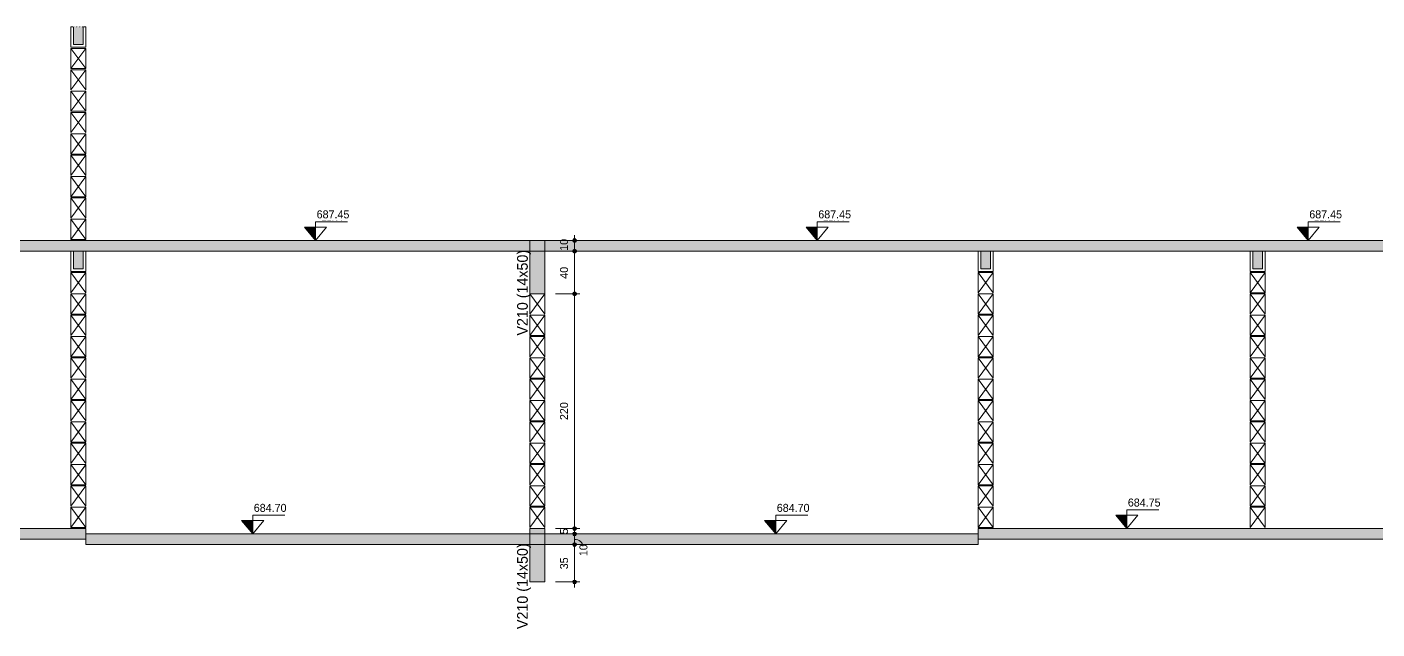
# Model space of a CAD drawing. Header units: centimetres. Extents: x 1490 to 17671, y -2277 to 8860.
# Drawn here: x 11876 to 13141, y 1796 to 2360 of the extents above; entities that cross this region are included whole.
import ezdxf

# ---------------------------------------------------------------- set-up
doc = ezdxf.new("R2010")
doc.units = ezdxf.units.CM
doc.linetypes.add('Pontilhada', pattern=[0.6, 0, -0.6])
for name, color, linetype, lineweight, true_color in [('A-ANNO-DIMS-1', 1, 'Continuous', 9, 0xff0000), ('A-FLOR-1', 251, 'Continuous', 9, 0x505050), ('S-BEAM-2', 8, 'Continuous', 9, 0x7f7f7f), ('S-BEAM-4', 7, 'Pontilhada', 9, 0xffffff), ('S-BEAM-5', 9, 'Pontilhada', 9, 0xc0c0c0)]:
    doc.layers.add(name, color=color, linetype=linetype, lineweight=lineweight, true_color=true_color)
for name, color, linetype, lineweight in [('A-ANNO-DIMS-50', 7, 'Continuous', 9), ('A-FLOR-2', 7, 'Continuous', 20), ('G-ANNO-DIMS', 7, 'Continuous', 9), ('G-ANNO-TEXT', 7, 'Continuous', 9), ('S-BEAM', 7, 'Continuous', 9), ('S-BEAM-1', 7, 'Continuous', 13), ('S-BEAM-3', 7, 'Continuous', 20)]:
    doc.layers.add(name, color=color, linetype=linetype, lineweight=lineweight)
doc.styles.add('Bahnschrift_7', font='', dxfattribs={"height": 10})
doc.styles.add('Bahnschrift_8', font='', dxfattribs={"height": 7.5})
doc.styles.add('Bahnschrift_9', font='', dxfattribs={"height": 6.25})
doc.styles.get('Bahnschrift_7').set_extended_font_data('Bahnschrift')
doc.styles.get('Bahnschrift_8').set_extended_font_data('Bahnschrift')
doc.styles.get('Bahnschrift_9').set_extended_font_data('Bahnschrift')
doc.dimstyles.new('Linear_-_2_mm_Arial', dxfattribs={"dimscale": 30.48, "dimtxt": 8.33133, "dimasz": 0.393701, "dimexe": 0.164042, "dimexo": 0.328084, "dimgap": 0.131234, "dimtad": 1, "dimdec": 0, "dimzin": 0, "dimdsep": 46, "dimtxsty": 'Bahnschrift_8', "dimblk1": 'DOTSMALL', "dimblk2": 'DOTSMALL', "dimsah": 1, "dimcen": 0.09, "dimdle": 0.164042, "dimazin": 0, "dimtfac": 1, "dimtdec": 4, "dimtix": 1, "dimtmove": 0, "dimatfit": 3, "dimfxl": 1, "dimtvp": 1, "dimtolj": 1, "dimtzin": 0, "dimarcsym": 2})
doc.dimstyles.new('Linear_-_2_mm_Arial_1', dxfattribs={"dimscale": 30.48, "dimtxt": 8.33133, "dimasz": 0.393701, "dimexe": 0.164042, "dimexo": 0.328084, "dimgap": 0.131234, "dimtad": 1, "dimdec": 0, "dimzin": 0, "dimdsep": 46, "dimtxsty": 'Bahnschrift_8', "dimblk1": 'DOTSMALL', "dimblk2": 'DOTSMALL', "dimsah": 1, "dimcen": 0.09, "dimdle": 0.164042, "dimazin": 0, "dimtfac": 1, "dimtdec": 4, "dimtix": 1, "dimtmove": 1, "dimatfit": 3, "dimfxl": 1, "dimtvp": 1, "dimtolj": 1, "dimtzin": 0, "dimarcsym": 2})

# ---------------------------------------------------------------- blocks, each defined once
blk = doc.blocks.new('LEONE - BLOCO 14X39X19 - LEONE - BLOCO 14X39X19-3130777-CORTE A-COB')
at = {"layer": 'S-BEAM-1'}
for p, q in [((-1070.6, 2180), (-1056.6, 2161)), ((-1056.6, 2180), (-1070.6, 2161)), ((-1070.6, 2161), (-1070.6, 2180)), ((-1070.6, 2180), (-1056.6, 2180)), ((-1057.9, 2180), (-1069.4, 2180)), ((-1056.6, 2180), (-1056.6, 2161)), ((-1070.6, 2161), (-1056.6, 2161))]:
    blk.add_line(p, q, dxfattribs=at)
blk = doc.blocks.new('LEONE - BLOCO 14x34x5 - LEONE - BLOCO 14x34x19-2955447-CORTE A-COB')
at = {"layer": 'S-BEAM-1'}
for p, q in [((-1070.6, 2180), (-1056.6, 2161)), ((-1070.6, 2180), (-1070.6, 2161)), ((-1056.6, 2180), (-1070.6, 2180)), ((-1070.6, 2180), (-1056.6, 2161)), ((-1056.6, 2179.9), (-1070.6, 2161)), ((-1056.6, 2179.9), (-1070.6, 2161)), ((-1069.4, 2180), (-1057.9, 2180)), ((-1056.6, 2161), (-1056.6, 2180)), ((-1056.6, 2179.9), (-1056.6, 2161)), ((-1070.6, 2161), (-1056.6, 2161)), ((-1057.9, 2161), (-1069.4, 2161))]:
    blk.add_line(p, q, dxfattribs=at)
blk = doc.blocks.new('LEONE - BLOCO 14X39X19 - LEONE - BLOCO 14X39X19-V34-CORTE A-COB')
at = {"layer": 'S-BEAM-1'}
for p, q in [((-1070.6, 2200), (-1056.6, 2181)), ((-1056.6, 2200), (-1070.6, 2181)), ((-1070.6, 2181), (-1070.6, 2200)), ((-1070.6, 2200), (-1056.6, 2200)), ((-1056.6, 2200), (-1056.6, 2181))]:
    blk.add_line(p, q, dxfattribs=at)
blk = doc.blocks.new('LEONE - BLOCO CANALETA 14X39X1 - LEONE - BLOCO CANALETA 14X39X19-3186056-CORTE A-COB')
at = {"layer": 'S-BEAM'}
for p, q in [((-1070.6, 2360), (-1070.6, 2341)), ((-1068.6, 2360), (-1070.6, 2360)), ((-1068.1, 2343.5), (-1068.1, 2360)), ((-1059.1, 2360), (-1059.1, 2343.5)), ((-1056.6, 2360), (-1058.6, 2360)), ((-1056.6, 2341), (-1056.6, 2360)), ((-1070.6, 2341), (-1056.6, 2341)), ((-1059.1, 2343.5), (-1068.1, 2343.5))]:
    blk.add_line(p, q, dxfattribs=at)
blk = doc.blocks.new('LEONE - BARRA GRAUTE CANALETA - LEONE - BARRA GRAUTE CANALETA-1731432-CORTE A-COB')
at = {"layer": 'S-BEAM-5'}
blk.add_hatch(color=256, dxfattribs=at).paths.add_polyline_path([(-1059.1, 2343.5), (-1059.1, 2360), (-1068.1, 2360), (-1068.1, 2343.5)])
at = {"layer": 'S-BEAM-4'}
for p, q in [((-1059.1, 2360), (-1068.1, 2360)), ((-1068.1, 2360), (-1068.1, 2343.5)), ((-1059.1, 2343.5), (-1059.1, 2360)), ((-1068.1, 2343.5), (-1059.1, 2343.5))]:
    blk.add_line(p, q, dxfattribs=at)
blk = doc.blocks.new('LEONE - BLOCO 14x34x19 - LEONE - BLOCO 14x34x19-2916605-CORTE A-COB')
at = {"layer": 'S-BEAM-1'}
for p, q in [((-1405.6, 1910), (-1391.6, 1891)), ((-1405.6, 1910), (-1405.6, 1891)), ((-1391.6, 1910), (-1405.6, 1910)), ((-1405.6, 1910), (-1391.6, 1891)), ((-1391.6, 1909.9), (-1405.6, 1891)), ((-1391.6, 1909.9), (-1405.6, 1891)), ((-1404.4, 1910), (-1392.9, 1910)), ((-1391.6, 1891), (-1391.6, 1910)), ((-1391.6, 1909.9), (-1391.6, 1891)), ((-1405.6, 1891), (-1391.6, 1891)), ((-1392.9, 1891), (-1404.4, 1891))]:
    blk.add_line(p, q, dxfattribs=at)
blk = doc.blocks.new('LEONE - BLOCO 14X39X19 - LEONE - BLOCO 14X39X19-V39-CORTE A-COB')
at = {"layer": 'S-BEAM-1'}
for p, q in [((-1056.6, 1910), (-1070.6, 1891)), ((-1070.6, 1910), (-1056.6, 1891)), ((-1070.6, 1910), (-1070.6, 1891)), ((-1056.6, 1910), (-1070.6, 1910)), ((-1057.9, 1910), (-1069.4, 1910)), ((-1056.6, 1891), (-1056.6, 1910)), ((-1070.6, 1891), (-1056.6, 1891))]:
    blk.add_line(p, q, dxfattribs=at)
blk = doc.blocks.new('LEONE - BLOCO 14X39X19 - LEONE - BLOCO 14X39X19-V40-CORTE A-COB')
at = {"layer": 'S-BEAM-1'}
for p, q in [((-1056.6, 1930), (-1070.6, 1911)), ((-1070.6, 1930), (-1056.6, 1911)), ((-1070.6, 1930), (-1070.6, 1911)), ((-1056.6, 1930), (-1070.6, 1930)), ((-1056.6, 1911), (-1056.6, 1930))]:
    blk.add_line(p, q, dxfattribs=at)
blk = doc.blocks.new('LEONE - BLOCO 14X39X19 - LEONE - BLOCO 14X39X19-554799-CORTE A-COB')
at = {"layer": 'S-BEAM-1'}
for p, q in [((294.4, 2470), (308.4, 2451)), ((308.4, 2470), (294.4, 2451)), ((294.4, 2451), (294.4, 2470)), ((294.4, 2470), (308.4, 2470)), ((307.1, 2470), (295.6, 2470)), ((308.4, 2470), (308.4, 2451)), ((294.4, 2451), (308.4, 2451))]:
    blk.add_line(p, q, dxfattribs=at)
blk = doc.blocks.new('LEONE - BLOCO 14X39X19 - LEONE - BLOCO 14X39X19-V24-CORTE A-COB')
at = {"layer": 'S-BEAM-1'}
for p, q in [((294.4, 2470), (308.4, 2451)), ((308.4, 2470), (294.4, 2451)), ((294.4, 2451), (294.4, 2470)), ((294.4, 2470), (308.4, 2470)), ((295.6, 2470), (307.1, 2470)), ((308.4, 2470), (308.4, 2451)), ((308.4, 2451), (294.4, 2451))]:
    blk.add_line(p, q, dxfattribs=at)
blk = doc.blocks.new('LEONE - BLOCO 14X39X19 - LEONE - BLOCO 14X39X19-V25-CORTE A-COB')
at = {"layer": 'S-BEAM-1'}
for p, q in [((559.4, 2180), (573.4, 2161)), ((573.4, 2180), (559.4, 2161)), ((559.4, 2161), (559.4, 2180)), ((559.4, 2180), (573.4, 2180)), ((573.4, 2180), (573.4, 2161))]:
    blk.add_line(p, q, dxfattribs=at)
blk = doc.blocks.new('LEONE - BLOCO CANALETA 14X39X2 - LEONE - BLOCO CANALETA 14X39X19 2-3178326-CORTE A-COB')
at = {"layer": 'S-BEAM'}
for p, q in [((-1070.6, 2131), (-1070.6, 2150)), ((-1070.6, 2150), (-1068.6, 2150)), ((-1068.1, 2150), (-1068.1, 2133.5)), ((-1059.1, 2133.5), (-1059.1, 2150)), ((-1058.6, 2150), (-1056.6, 2150)), ((-1056.6, 2150), (-1056.6, 2131)), ((-1056.6, 2131), (-1070.6, 2131)), ((-1068.1, 2133.5), (-1059.1, 2133.5))]:
    blk.add_line(p, q, dxfattribs=at)
blk = doc.blocks.new('LEONE - BARRA GRAUTE CANALETA - LEONE - BARRA GRAUTE CANALETA-V41-CORTE A-COB')
at = {"layer": 'S-BEAM-5'}
blk.add_hatch(color=256, dxfattribs=at).paths.add_polyline_path([(-1068.1, 2133.5), (-1059.1, 2133.5), (-1059.1, 2150), (-1068.1, 2150)])
at = {"layer": 'S-BEAM-4'}
for p, q in [((-1059.1, 2150), (-1068.1, 2150)), ((-1068.1, 2150), (-1068.1, 2133.5)), ((-1059.1, 2133.5), (-1059.1, 2150)), ((-1068.1, 2133.5), (-1059.1, 2133.5))]:
    blk.add_line(p, q, dxfattribs=at)
blk = doc.blocks.new('LEONE - BLOCO CANALETA 14X39X2 - LEONE - BLOCO CANALETA 14X39X19 2-2460880-CORTE A-COB')
at = {"layer": 'S-BEAM'}
for p, q in [((989.4, 2150), (989.4, 2131)), ((991.4, 2150), (989.4, 2150)), ((991.9, 2133.5), (991.9, 2150)), ((1000.9, 2150), (1000.9, 2133.5)), ((1003.4, 2150), (1001.4, 2150)), ((1003.4, 2131), (1003.4, 2150)), ((989.4, 2131), (1003.4, 2131)), ((1000.9, 2133.5), (991.9, 2133.5))]:
    blk.add_line(p, q, dxfattribs=at)
blk = doc.blocks.new('LEONE - BARRA GRAUTE CANALETA - LEONE - BARRA GRAUTE CANALETA-V33-CORTE A-COB')
at = {"layer": 'S-BEAM-5'}
blk.add_hatch(color=256, dxfattribs=at).paths.add_polyline_path([(570.9, 2633.5), (570.9, 2650), (561.9, 2650), (561.9, 2633.5)])
at = {"layer": 'S-BEAM-4'}
for p, q in [((570.9, 2650), (561.9, 2650)), ((561.9, 2650), (561.9, 2633.5)), ((570.9, 2633.5), (570.9, 2650)), ((561.9, 2633.5), (570.9, 2633.5))]:
    blk.add_line(p, q, dxfattribs=at)
blk = doc.blocks.new('LEONE - BLOCO CANALETA 14X39X2 - LEONE - BLOCO CANALETA 14X39X19 2-V43-CORTE A-COB')
at = {"layer": 'S-BEAM'}
for p, q in [((-220.6, 2150), (-220.6, 2131)), ((-206.6, 2131), (-206.6, 2150)), ((-220.6, 2131), (-206.6, 2131))]:
    blk.add_line(p, q, dxfattribs=at)
blk = doc.blocks.new('LEONE - BARRA GRAUTE CANALETA - LEONE - BARRA GRAUTE CANALETA-V44-CORTE A-COB')
at = {"layer": 'S-BEAM-5'}
blk.add_hatch(color=256, dxfattribs=at).paths.add_polyline_path([(-218.1, 2133.5), (-209.1, 2133.5), (-209.1, 2150), (-218.1, 2150)])
at = {"layer": 'S-BEAM-4'}
for p, q in [((-209.1, 2150), (-218.1, 2150)), ((-218.1, 2150), (-218.1, 2133.5)), ((-209.1, 2133.5), (-209.1, 2150)), ((-218.1, 2133.5), (-209.1, 2133.5))]:
    blk.add_line(p, q, dxfattribs=at)
blk = doc.blocks.new('LEONE - BLOCO CANALETA 14X39X2 - LEONE - BLOCO CANALETA 14X39X19 2-V49-CORTE A-COB')
at = {"layer": 'S-BEAM'}
for p, q in [((-1070.6, 2131), (-1070.6, 2150)), ((-1056.6, 2150), (-1056.6, 2131)), ((-1056.6, 2131), (-1070.6, 2131))]:
    blk.add_line(p, q, dxfattribs=at)
blk = doc.blocks.new('LEONE - BLOCO 14x34x19 - LEONE - BLOCO 14x34x19-V59-CORTE A-COB')
at = {"layer": 'S-BEAM-1'}
for p, q in [((-640.6, 1930), (-626.6, 1911)), ((-640.6, 1930), (-640.6, 1911)), ((-626.6, 1930), (-640.6, 1930)), ((-626.6, 1929.9), (-640.6, 1911)), ((-626.6, 1911), (-626.6, 1930)), ((-640.6, 1911), (-626.6, 1911))]:
    blk.add_line(p, q, dxfattribs=at)
blk = doc.blocks.new('DIMBLOCK320-CORTE A-COB')
at = {"layer": 'A-ANNO-DIMS-50', "lineweight": 35, "true_color": 0xff0000}
h = blk.add_hatch(color=1, dxfattribs=at)
edge = h.paths.add_edge_path()
edge.add_arc((12389.1, 1875), 1.5, 0, 360)
h = blk.add_hatch(color=1, dxfattribs=at)
edge = h.paths.add_edge_path()
edge.add_arc((12389.1, 1840), 1.5, 0, 360)
at = {"layer": 'A-ANNO-DIMS-50', "color": 1, "true_color": 0xff0000}
for p, q in [((12397, 1875), (12384.1, 1875)), ((12389.1, 1835), (12389.1, 1875)), ((12389.1, 1875), (12397, 1875)), ((12371.1, 1840), (12394.1, 1840)), ((12389.1, 1840), (12371.1, 1840))]:
    blk.add_line(p, q, dxfattribs=at)
at = {"layer": 'A-ANNO-DIMS-50', "color": 1, "lineweight": 35, "true_color": 0xff0000}
for centre in [(12389.1, 1875), (12389.1, 1840)]:
    blk.add_circle(centre, 1.5, dxfattribs=at)
at = {"layer": 'A-ANNO-DIMS-50', "color": 0, "insert": (12375.4, 1851.9), "char_height": 7.5, "width": 13.482, "attachment_point": 1, "rotation": 90, "line_spacing_factor": 1.009858, "style": 'Bahnschrift_8'}
blk.add_mtext('35', dxfattribs=at)
blk = doc.blocks.new('_DotSmall')
at = {"color": 0, "linetype": 'ByBlock', "const_width": 0.5}
blk.add_lwpolyline([(-0.0625, 0, 1), (0.0625, 0, 1)], format="xyb", close=True, dxfattribs=at)
blk = doc.blocks.new('DIMBLOCK321-CORTE A-COB')
at = {"layer": 'A-ANNO-DIMS-50', "lineweight": 35, "true_color": 0xff0000}
h = blk.add_hatch(color=1, dxfattribs=at)
edge = h.paths.add_edge_path()
edge.add_arc((12389.1, 1885), 1.5, 0, 360)
h = blk.add_hatch(color=1, dxfattribs=at)
edge = h.paths.add_edge_path()
edge.add_arc((12389.1, 1875), 1.5, 0, 360)
at = {"layer": 'A-ANNO-DIMS-50', "color": 1, "true_color": 0xff0000}
for p, q in [((12397, 1885), (12384.1, 1885)), ((12389.1, 1875), (12389.1, 1885)), ((12389.1, 1885), (12397, 1885)), ((12397, 1875), (12384.1, 1875)), ((12389.1, 1875), (12397, 1875))]:
    blk.add_line(p, q, dxfattribs=at)
at = {"layer": 'A-ANNO-DIMS-50', "color": 1, "lineweight": 35, "true_color": 0xff0000}
for centre in [(12389.1, 1885), (12389.1, 1875)]:
    blk.add_circle(centre, 1.5, dxfattribs=at)
at = {"layer": 'A-ANNO-DIMS-50', "color": 1, "true_color": 0xff0000}
blk.add_ellipse((12389.1, 1873.5), major_axis=(7.82, 0), ratio=0.825561, start_param=0, end_param=1.570796, dxfattribs=at)
at = {"layer": 'A-ANNO-DIMS-50', "color": 0, "insert": (12393.6, 1864.2), "char_height": 7.5, "width": 11.209, "attachment_point": 1, "rotation": 90, "line_spacing_factor": 1.009858, "style": 'Bahnschrift_8'}
blk.add_mtext('10', dxfattribs=at)
blk = doc.blocks.new('DIMBLOCK322-CORTE A-COB')
at = {"layer": 'A-ANNO-DIMS-50', "lineweight": 35, "true_color": 0xff0000}
h = blk.add_hatch(color=1, dxfattribs=at)
edge = h.paths.add_edge_path()
edge.add_arc((12389.1, 1890), 1.5, 0, 360)
h = blk.add_hatch(color=1, dxfattribs=at)
edge = h.paths.add_edge_path()
edge.add_arc((12389.1, 1885), 1.5, 0, 360)
at = {"layer": 'A-ANNO-DIMS-50', "color": 1, "true_color": 0xff0000}
for p, q in [((12371.1, 1890), (12394.1, 1890)), ((12389.1, 1890), (12371.1, 1890)), ((12397, 1885), (12384.1, 1885)), ((12389.1, 1885), (12389.1, 1890)), ((12389.1, 1885), (12397, 1885))]:
    blk.add_line(p, q, dxfattribs=at)
at = {"layer": 'A-ANNO-DIMS-50', "color": 1, "lineweight": 35, "true_color": 0xff0000}
for centre in [(12389.1, 1890), (12389.1, 1885)]:
    blk.add_circle(centre, 1.5, dxfattribs=at)
at = {"layer": 'A-ANNO-DIMS-50', "color": 0, "insert": (12375.4, 1884.7), "char_height": 7.5, "width": 6.817, "attachment_point": 1, "rotation": 90, "line_spacing_factor": 1.009858, "style": 'Bahnschrift_8'}
blk.add_mtext('5', dxfattribs=at)
blk = doc.blocks.new('DIMBLOCK323-CORTE A-COB')
at = {"layer": 'A-ANNO-DIMS-50', "lineweight": 35, "true_color": 0xff0000}
h = blk.add_hatch(color=1, dxfattribs=at)
edge = h.paths.add_edge_path()
edge.add_arc((12389.1, 2110), 1.5, 0, 360)
h = blk.add_hatch(color=1, dxfattribs=at)
edge = h.paths.add_edge_path()
edge.add_arc((12389.1, 1890), 1.5, 0, 360)
at = {"layer": 'A-ANNO-DIMS-50', "color": 1, "true_color": 0xff0000}
for p, q in [((12371.1, 2110), (12394.1, 2110)), ((12389.1, 2110), (12371.1, 2110)), ((12389.1, 1890), (12389.1, 2110)), ((12371.1, 1890), (12394.1, 1890)), ((12389.1, 1890), (12371.1, 1890))]:
    blk.add_line(p, q, dxfattribs=at)
at = {"layer": 'A-ANNO-DIMS-50', "color": 1, "lineweight": 35, "true_color": 0xff0000}
for centre in [(12389.1, 2110), (12389.1, 1890)]:
    blk.add_circle(centre, 1.5, dxfattribs=at)
at = {"layer": 'A-ANNO-DIMS-50', "color": 0, "insert": (12375.4, 1991.7), "char_height": 7.5, "width": 19.995, "attachment_point": 1, "rotation": 90, "line_spacing_factor": 1.009858, "style": 'Bahnschrift_8'}
blk.add_mtext('220', dxfattribs=at)
blk = doc.blocks.new('DIMBLOCK324-CORTE A-COB')
at = {"layer": 'A-ANNO-DIMS-50', "lineweight": 35, "true_color": 0xff0000}
h = blk.add_hatch(color=1, dxfattribs=at)
edge = h.paths.add_edge_path()
edge.add_arc((12389.1, 2150), 1.5, 0, 360)
h = blk.add_hatch(color=1, dxfattribs=at)
edge = h.paths.add_edge_path()
edge.add_arc((12389.1, 2110), 1.5, 0, 360)
at = {"layer": 'A-ANNO-DIMS-50', "color": 1, "true_color": 0xff0000}
for p, q in [((12397, 2150), (12384.1, 2150)), ((12389.1, 2110), (12389.1, 2150)), ((12389.1, 2150), (12397, 2150)), ((12371.1, 2110), (12394.1, 2110)), ((12389.1, 2110), (12371.1, 2110))]:
    blk.add_line(p, q, dxfattribs=at)
at = {"layer": 'A-ANNO-DIMS-50', "color": 1, "lineweight": 35, "true_color": 0xff0000}
for centre in [(12389.1, 2150), (12389.1, 2110)]:
    blk.add_circle(centre, 1.5, dxfattribs=at)
at = {"layer": 'A-ANNO-DIMS-50', "color": 0, "insert": (12375.4, 2124.1), "char_height": 7.5, "width": 14.088, "attachment_point": 1, "rotation": 90, "line_spacing_factor": 1.009858, "style": 'Bahnschrift_8'}
blk.add_mtext('40', dxfattribs=at)
blk = doc.blocks.new('DIMBLOCK325-CORTE A-COB')
at = {"layer": 'A-ANNO-DIMS-50', "lineweight": 35, "true_color": 0xff0000}
h = blk.add_hatch(color=1, dxfattribs=at)
edge = h.paths.add_edge_path()
edge.add_arc((12389.1, 2160), 1.5, 0, 360)
h = blk.add_hatch(color=1, dxfattribs=at)
edge = h.paths.add_edge_path()
edge.add_arc((12389.1, 2150), 1.5, 0, 360)
at = {"layer": 'A-ANNO-DIMS-50', "color": 1, "true_color": 0xff0000}
for p, q in [((12389.1, 2150), (12389.1, 2165)), ((12397, 2160), (12384.1, 2160)), ((12389.1, 2160), (12397, 2160)), ((12397, 2150), (12384.1, 2150)), ((12389.1, 2150), (12397, 2150))]:
    blk.add_line(p, q, dxfattribs=at)
at = {"layer": 'A-ANNO-DIMS-50', "color": 1, "lineweight": 35, "true_color": 0xff0000}
for centre in [(12389.1, 2160), (12389.1, 2150)]:
    blk.add_circle(centre, 1.5, dxfattribs=at)
at = {"layer": 'A-ANNO-DIMS-50', "color": 0, "insert": (12375.4, 2150.3), "char_height": 7.5, "width": 11.209, "attachment_point": 1, "rotation": 90, "line_spacing_factor": 1.009858, "style": 'Bahnschrift_8'}
blk.add_mtext('10', dxfattribs=at)
blk = doc.blocks.new('Elevações de ponto - Cabeça de nível - corte-3218132-CORTE A-COB')
at = {"layer": 'G-ANNO-DIMS'}
blk.add_hatch(color=256, dxfattribs=at).paths.add_polyline_path([(-1251.3, 2172.5), (-1251.3, 2160), (-1261.7, 2172.5)])
for p, q in [((-1251.3, 2177.5), (-1221.3, 2177.5)), ((-1251.3, 2172.5), (-1251.3, 2177.5)), ((-1261.7, 2172.5), (-1251.3, 2160)), ((-1251.3, 2172.5), (-1261.7, 2172.5)), ((-1261.7, 2172.5), (-1251.3, 2160)), ((-1251.3, 2172.5), (-1251.3, 2160)), ((-1251.3, 2160), (-1241, 2172.5)), ((-1241, 2172.5), (-1251.3, 2172.5)), ((-1251.3, 2160), (-1251.3, 2172.5))]:
    blk.add_line(p, q, dxfattribs=at)

msp = doc.modelspace()

# ---------------------------------------------------------------- hatches: boundary and pattern name
at = {"layer": 'A-FLOR-1'}
h = msp.add_hatch(color=256, dxfattribs=at)
h.paths.add_polyline_path([(13547.1, 2150), (14326.1, 2150), (14326.1, 2160), (13547.1, 2160)])
h.paths.add_polyline_path([(13296.1, 2150), (13296.1, 2160), (11582.1, 2160), (11582.1, 2150)])
h = msp.add_hatch(color=256, dxfattribs=at)
h.paths.add_polyline_path([(12767.1, 1880), (13296.1, 1880), (13296.1, 1890), (12767.1, 1890), (12767.1, 1885)])
h.paths.add_polyline_path([(13547.1, 1880), (13561, 1880), (13561, 1885), (13561.1, 1885), (13561.1, 1890), (13547.1, 1890), (13547.1, 1885)])
h.paths.add_polyline_path([(14326.1, 1880), (14326.1, 1890), (13977.1, 1890), (13977.1, 1880)])
h.paths.add_polyline_path([(11582.1, 1880), (11931.1, 1880), (11931.1, 1890), (11582.1, 1890), (11582.1, 1885)])
h = msp.add_hatch(color=256, dxfattribs=at)
h.paths.add_polyline_path([(12767.1, 1875), (12767.1, 1885), (11931.1, 1885), (11931.1, 1875)])
h.paths.add_polyline_path([(13561, 1875), (13977.1, 1875), (13977.1, 1885), (13561, 1885)])
at = {"layer": 'S-BEAM-2'}
msp.add_hatch(color=256, dxfattribs=at).paths.add_polyline_path([(12347.1, 2110), (12361.1, 2110), (12361.1, 2150), (12347.1, 2150)])
h = msp.add_hatch(color=256, dxfattribs=at)
h.paths.add_polyline_path([(12347.1, 1840), (12361.1, 1840), (12361.1, 1875), (12347.1, 1875)])
h.paths.add_polyline_path([(12347.1, 1885), (12361.1, 1885), (12361.1, 1890), (12347.1, 1890)])

# ---------------------------------------------------------------- linework, layer by layer
at = {"layer": 'A-FLOR-2'}
for p, q in [((13296.1, 2160), (11582.1, 2160)), ((11582.1, 2150), (13296.1, 2150)), ((11931.1, 1890), (11582.1, 1890)), ((11931.1, 1890), (11931.1, 1875)), ((12767.1, 1885), (11931.1, 1885)), ((13296.1, 1890), (12767.1, 1890)), ((12767.1, 1875), (12767.1, 1890)), ((11582.1, 1880), (11931.1, 1880)), ((11931.1, 1875), (12767.1, 1875)), ((12767.1, 1880), (13296.1, 1880))]:
    msp.add_line(p, q, dxfattribs=at)
at = {"layer": 'S-BEAM-3'}
for p, q in [((12361.1, 2160), (12347.1, 2160)), ((12347.1, 2160), (12347.1, 2110)), ((12361.1, 2110), (12361.1, 2160)), ((12347.1, 2110), (12361.1, 2110)), ((12361.1, 1890), (12347.1, 1890)), ((12347.1, 1890), (12347.1, 1840)), ((12361.1, 1840), (12361.1, 1890)), ((12347.1, 1840), (12361.1, 1840))]:
    msp.add_line(p, q, dxfattribs=at)

# ---------------------------------------------------------------- block references
at = {"layer": 'G-ANNO-DIMS'}
for p in [(13397.7, 0), (13867.7, 0), (14327.7, 0), (13338.8, -275), (13828.8, -275), (14157.7, -270)]:
    msp.add_blockref('Elevações de ponto - Cabeça de nível - corte-3218132-CORTE A-COB', p, dxfattribs=at)
at = {"layer": 'S-BEAM'}
for name, p in [('LEONE - BLOCO CANALETA 14X39X1 - LEONE - BLOCO CANALETA 14X39X19-3186056-CORTE A-COB', (12987.7, 0)), ('LEONE - BLOCO 14x34x5 - LEONE - BLOCO 14x34x19-2955447-CORTE A-COB', (12987.7, 160)), ('LEONE - BLOCO 14x34x5 - LEONE - BLOCO 14x34x19-2955447-CORTE A-COB', (12987.7, 120)), ('LEONE - BLOCO 14x34x5 - LEONE - BLOCO 14x34x19-2955447-CORTE A-COB', (12987.7, 80)), ('LEONE - BLOCO 14x34x5 - LEONE - BLOCO 14x34x19-2955447-CORTE A-COB', (12987.7, 40)), ('LEONE - BLOCO 14x34x5 - LEONE - BLOCO 14x34x19-2955447-CORTE A-COB', (12987.7, 0)), ('LEONE - BLOCO CANALETA 14X39X2 - LEONE - BLOCO CANALETA 14X39X19 2-3178326-CORTE A-COB', (12987.7, 0)), ('LEONE - BLOCO CANALETA 14X39X2 - LEONE - BLOCO CANALETA 14X39X19 2-V49-CORTE A-COB', (12987.7, 0)), ('LEONE - BLOCO CANALETA 14X39X2 - LEONE - BLOCO CANALETA 14X39X19 2-V43-CORTE A-COB', (12987.7, 0)), ('LEONE - BLOCO CANALETA 14X39X2 - LEONE - BLOCO CANALETA 14X39X19 2-2460880-CORTE A-COB', (11777.7, 0)), ('LEONE - BLOCO CANALETA 14X39X2 - LEONE - BLOCO CANALETA 14X39X19 2-2460880-CORTE A-COB', (12032.7, 0)), ('LEONE - BLOCO 14X39X19 - LEONE - BLOCO 14X39X19-554799-CORTE A-COB', (12727.7, -340)), ('LEONE - BLOCO 14x34x19 - LEONE - BLOCO 14x34x19-2916605-CORTE A-COB', (13322.7, 200)), ('LEONE - BLOCO 14X39X19 - LEONE - BLOCO 14X39X19-554799-CORTE A-COB', (12472.7, -360)), ('LEONE - BLOCO 14X39X19 - LEONE - BLOCO 14X39X19-554799-CORTE A-COB', (12727.7, -380)), ('LEONE - BLOCO 14x34x19 - LEONE - BLOCO 14x34x19-2916605-CORTE A-COB', (13322.7, 160)), ('LEONE - BLOCO 14X39X19 - LEONE - BLOCO 14X39X19-554799-CORTE A-COB', (12472.7, -400)), ('LEONE - BLOCO 14X39X19 - LEONE - BLOCO 14X39X19-554799-CORTE A-COB', (12727.7, -420)), ('LEONE - BLOCO 14x34x19 - LEONE - BLOCO 14x34x19-2916605-CORTE A-COB', (13322.7, 120)), ('LEONE - BLOCO 14X39X19 - LEONE - BLOCO 14X39X19-554799-CORTE A-COB', (12472.7, -440)), ('LEONE - BLOCO 14X39X19 - LEONE - BLOCO 14X39X19-554799-CORTE A-COB', (12727.7, -460)), ('LEONE - BLOCO 14x34x19 - LEONE - BLOCO 14x34x19-2916605-CORTE A-COB', (13322.7, 80)), ('LEONE - BLOCO 14X39X19 - LEONE - BLOCO 14X39X19-554799-CORTE A-COB', (12472.7, -480)), ('LEONE - BLOCO 14X39X19 - LEONE - BLOCO 14X39X19-554799-CORTE A-COB', (12727.7, -500)), ('LEONE - BLOCO 14x34x19 - LEONE - BLOCO 14x34x19-2916605-CORTE A-COB', (13322.7, 40)), ('LEONE - BLOCO 14X39X19 - LEONE - BLOCO 14X39X19-554799-CORTE A-COB', (12472.7, -520)), ('LEONE - BLOCO 14X39X19 - LEONE - BLOCO 14X39X19-554799-CORTE A-COB', (12727.7, -540)), ('LEONE - BLOCO 14x34x19 - LEONE - BLOCO 14x34x19-2916605-CORTE A-COB', (13322.7, 0)), ('LEONE - BLOCO 14X39X19 - LEONE - BLOCO 14X39X19-554799-CORTE A-COB', (12472.7, -560))]:
    msp.add_blockref(name, p, dxfattribs=at)
at = {"layer": 'S-BEAM-1'}
for name, p in [('LEONE - BLOCO 14X39X19 - LEONE - BLOCO 14X39X19-3130777-CORTE A-COB', (12987.7, 160)), ('LEONE - BLOCO 14X39X19 - LEONE - BLOCO 14X39X19-V34-CORTE A-COB', (12987.7, 120)), ('LEONE - BLOCO 14X39X19 - LEONE - BLOCO 14X39X19-3130777-CORTE A-COB', (12987.7, 120)), ('LEONE - BLOCO 14X39X19 - LEONE - BLOCO 14X39X19-V34-CORTE A-COB', (12987.7, 80)), ('LEONE - BLOCO 14X39X19 - LEONE - BLOCO 14X39X19-3130777-CORTE A-COB', (12987.7, 80)), ('LEONE - BLOCO 14X39X19 - LEONE - BLOCO 14X39X19-V34-CORTE A-COB', (12987.7, 40)), ('LEONE - BLOCO 14X39X19 - LEONE - BLOCO 14X39X19-3130777-CORTE A-COB', (12987.7, 40)), ('LEONE - BLOCO 14X39X19 - LEONE - BLOCO 14X39X19-V34-CORTE A-COB', (12987.7, 0)), ('LEONE - BLOCO 14X39X19 - LEONE - BLOCO 14X39X19-3130777-CORTE A-COB', (12987.7, 0)), ('LEONE - BLOCO 14X39X19 - LEONE - BLOCO 14X39X19-V40-CORTE A-COB', (12987.7, 200)), ('LEONE - BLOCO 14X39X19 - LEONE - BLOCO 14X39X19-V25-CORTE A-COB', (12207.7, -50)), ('LEONE - BLOCO 14X39X19 - LEONE - BLOCO 14X39X19-V24-CORTE A-COB', (12727.7, -340)), ('LEONE - BLOCO 14X39X19 - LEONE - BLOCO 14X39X19-V39-CORTE A-COB', (12987.7, 200)), ('LEONE - BLOCO 14X39X19 - LEONE - BLOCO 14X39X19-V25-CORTE A-COB', (11787.7, -70)), ('LEONE - BLOCO 14X39X19 - LEONE - BLOCO 14X39X19-V24-CORTE A-COB', (12472.7, -360)), ('LEONE - BLOCO 14X39X19 - LEONE - BLOCO 14X39X19-V25-CORTE A-COB', (12462.7, -70)), ('LEONE - BLOCO 14X39X19 - LEONE - BLOCO 14X39X19-V40-CORTE A-COB', (12987.7, 160)), ('LEONE - BLOCO 14x34x19 - LEONE - BLOCO 14x34x19-V59-CORTE A-COB', (12987.7, 160)), ('LEONE - BLOCO 14X39X19 - LEONE - BLOCO 14X39X19-V25-CORTE A-COB', (12207.7, -90)), ('LEONE - BLOCO 14X39X19 - LEONE - BLOCO 14X39X19-V24-CORTE A-COB', (12727.7, -380)), ('LEONE - BLOCO 14X39X19 - LEONE - BLOCO 14X39X19-V39-CORTE A-COB', (12987.7, 160)), ('LEONE - BLOCO 14X39X19 - LEONE - BLOCO 14X39X19-V25-CORTE A-COB', (11787.7, -110)), ('LEONE - BLOCO 14X39X19 - LEONE - BLOCO 14X39X19-V24-CORTE A-COB', (12472.7, -400)), ('LEONE - BLOCO 14X39X19 - LEONE - BLOCO 14X39X19-V25-CORTE A-COB', (12462.7, -110)), ('LEONE - BLOCO 14X39X19 - LEONE - BLOCO 14X39X19-V40-CORTE A-COB', (12987.7, 120)), ('LEONE - BLOCO 14x34x19 - LEONE - BLOCO 14x34x19-V59-CORTE A-COB', (12987.7, 120)), ('LEONE - BLOCO 14X39X19 - LEONE - BLOCO 14X39X19-V25-CORTE A-COB', (12207.7, -130)), ('LEONE - BLOCO 14X39X19 - LEONE - BLOCO 14X39X19-V24-CORTE A-COB', (12727.7, -420)), ('LEONE - BLOCO 14X39X19 - LEONE - BLOCO 14X39X19-V39-CORTE A-COB', (12987.7, 120)), ('LEONE - BLOCO 14X39X19 - LEONE - BLOCO 14X39X19-V25-CORTE A-COB', (11787.7, -150)), ('LEONE - BLOCO 14X39X19 - LEONE - BLOCO 14X39X19-V24-CORTE A-COB', (12472.7, -440)), ('LEONE - BLOCO 14X39X19 - LEONE - BLOCO 14X39X19-V25-CORTE A-COB', (12462.7, -150)), ('LEONE - BLOCO 14X39X19 - LEONE - BLOCO 14X39X19-V40-CORTE A-COB', (12987.7, 80)), ('LEONE - BLOCO 14x34x19 - LEONE - BLOCO 14x34x19-V59-CORTE A-COB', (12987.7, 80)), ('LEONE - BLOCO 14X39X19 - LEONE - BLOCO 14X39X19-V25-CORTE A-COB', (12207.7, -170)), ('LEONE - BLOCO 14X39X19 - LEONE - BLOCO 14X39X19-V24-CORTE A-COB', (12727.7, -460)), ('LEONE - BLOCO 14X39X19 - LEONE - BLOCO 14X39X19-V39-CORTE A-COB', (12987.7, 80)), ('LEONE - BLOCO 14X39X19 - LEONE - BLOCO 14X39X19-V25-CORTE A-COB', (11787.7, -190)), ('LEONE - BLOCO 14X39X19 - LEONE - BLOCO 14X39X19-V24-CORTE A-COB', (12472.7, -480)), ('LEONE - BLOCO 14X39X19 - LEONE - BLOCO 14X39X19-V25-CORTE A-COB', (12462.7, -190)), ('LEONE - BLOCO 14X39X19 - LEONE - BLOCO 14X39X19-V40-CORTE A-COB', (12987.7, 40)), ('LEONE - BLOCO 14x34x19 - LEONE - BLOCO 14x34x19-V59-CORTE A-COB', (12987.7, 40)), ('LEONE - BLOCO 14X39X19 - LEONE - BLOCO 14X39X19-V25-CORTE A-COB', (12207.7, -210)), ('LEONE - BLOCO 14X39X19 - LEONE - BLOCO 14X39X19-V24-CORTE A-COB', (12727.7, -500)), ('LEONE - BLOCO 14X39X19 - LEONE - BLOCO 14X39X19-V39-CORTE A-COB', (12987.7, 40)), ('LEONE - BLOCO 14X39X19 - LEONE - BLOCO 14X39X19-V25-CORTE A-COB', (11787.7, -230)), ('LEONE - BLOCO 14X39X19 - LEONE - BLOCO 14X39X19-V24-CORTE A-COB', (12472.7, -520)), ('LEONE - BLOCO 14X39X19 - LEONE - BLOCO 14X39X19-V25-CORTE A-COB', (12462.7, -230)), ('LEONE - BLOCO 14X39X19 - LEONE - BLOCO 14X39X19-V40-CORTE A-COB', (12987.7, 0)), ('LEONE - BLOCO 14x34x19 - LEONE - BLOCO 14x34x19-V59-CORTE A-COB', (12987.7, 0)), ('LEONE - BLOCO 14X39X19 - LEONE - BLOCO 14X39X19-V25-CORTE A-COB', (12207.7, -250)), ('LEONE - BLOCO 14X39X19 - LEONE - BLOCO 14X39X19-V24-CORTE A-COB', (12727.7, -540)), ('LEONE - BLOCO 14X39X19 - LEONE - BLOCO 14X39X19-V39-CORTE A-COB', (12987.7, 0)), ('LEONE - BLOCO 14X39X19 - LEONE - BLOCO 14X39X19-V25-CORTE A-COB', (11787.7, -270)), ('LEONE - BLOCO 14X39X19 - LEONE - BLOCO 14X39X19-V24-CORTE A-COB', (12472.7, -560)), ('LEONE - BLOCO 14X39X19 - LEONE - BLOCO 14X39X19-V25-CORTE A-COB', (12462.7, -270))]:
    msp.add_blockref(name, p, dxfattribs=at)
at = {"layer": 'S-BEAM-4'}
for name, p in [('LEONE - BARRA GRAUTE CANALETA - LEONE - BARRA GRAUTE CANALETA-1731432-CORTE A-COB', (12987.7, 0)), ('LEONE - BARRA GRAUTE CANALETA - LEONE - BARRA GRAUTE CANALETA-V41-CORTE A-COB', (12987.7, 0)), ('LEONE - BARRA GRAUTE CANALETA - LEONE - BARRA GRAUTE CANALETA-V44-CORTE A-COB', (12987.7, 0)), ('LEONE - BARRA GRAUTE CANALETA - LEONE - BARRA GRAUTE CANALETA-V33-CORTE A-COB', (12462.7, -500))]:
    msp.add_blockref(name, p, dxfattribs=at)

# ---------------------------------------------------------------- texts
at = {"layer": 'G-ANNO-DIMS', "char_height": 6.25, "attachment_point": 1, "line_spacing_factor": 1.009858, "style": 'Bahnschrift_9'}
for s, insert, width in [('21.60', (12152.1, 2184.9), 22.494), ('21.60', (12622.1, 2184.9), 22.494), ('21.60', (13082.1, 2184.9), 22.494), ('18.85', (12092.8, 1909.9), 23.411), ('18.85', (12582.8, 1909.9), 23.411), ('18.90', (12911.8, 1914.9), 22.994)]:
    msp.add_mtext(s, dxfattribs=dict(at, insert=insert, width=width))
at = {"layer": 'G-ANNO-TEXT', "char_height": 10, "width": 93.797, "attachment_point": 1, "rotation": 90, "style": 'Bahnschrift_7'}
for insert in [(12335.2, 2070.9), (12335.2, 1795.9)]:
    msp.add_mtext('V210 (14x50)', dxfattribs=dict(at, insert=insert))

# ---------------------------------------------------------------- dimensions: what is measured, and where the dimension line sits
at = {"layer": 'A-ANNO-DIMS-1'}
for base, p1, p2, override, picture, middle in [((12389.1, 2160), (12387, 2150), (12387, 2160), {"dimpost": '<>', "dimfxl": 10}, 'DIMBLOCK325-CORTE A-COB', (12381.3, 2155)), ((12389.1, 2150), (12361.1, 2110), (12387, 2150), {"dimpost": '<>', "dimfxl": 47.637501}, 'DIMBLOCK324-CORTE A-COB', (12381.3, 2130)), ((12389.1, 2110), (12361.1, 1890), (12361.1, 2110), {"dimpost": '<>', "dimfxl": 220}, 'DIMBLOCK323-CORTE A-COB', (12381.3, 2000)), ((12389.1, 1890), (12387, 1885), (12361.1, 1890), {"dimpost": '<>', "dimfxl": 26.350171}, 'DIMBLOCK322-CORTE A-COB', (12381.3, 1887.5)), ((12389.1, 1875), (12361.1, 1840), (12387, 1875), {"dimpost": '<>', "dimfxl": 43.523919}, 'DIMBLOCK320-CORTE A-COB', (12381.3, 1857.5))]:
    dim = msp.add_linear_dim(base=base, p1=p1, p2=p2, angle=90, dimstyle='Linear_-_2_mm_Arial', override=override, dxfattribs=at)
    dim.commit()
    dim.dimension.update_dxf_attribs({"geometry": picture, "text_midpoint": middle})
dim = msp.add_linear_dim(base=(12389.1, 1885), p1=(12387, 1875), p2=(12387, 1885), angle=90, dimstyle='Linear_-_2_mm_Arial_1', override={"dimpost": '<>', "dimfxl": 10}, dxfattribs=at)
dim.commit()
dim.dimension.update_dxf_attribs({"geometry": 'DIMBLOCK321-CORTE A-COB', "text_midpoint": (12398.6, 1869.8), "dimtype": 160, "text_rotation": 90})

# ---------------------------------------------------------------- next in the draw order: texts
at = {"layer": 'G-ANNO-TEXT', "char_height": 7.5, "attachment_point": 1, "style": 'Bahnschrift_8', "bg_fill": 3, "box_fill_scale": 1.25, "bg_fill_color": 9, "bg_fill_true_color": 13158600, "bg_fill_transparency": 0}
for s, insert, width in [('687.45', (12147.4, 2188.2), 36.878), ('687.45', (12617.4, 2188.2), 36.878), ('687.45', (13077.4, 2188.2), 36.878), ('684.70', (12088.5, 1913.2), 37.278), ('684.70', (12578.5, 1913.2), 37.278), ('684.75', (12907.4, 1918.2), 36.878)]:
    msp.add_mtext(s, dxfattribs=dict(at, insert=insert, width=width))

doc.saveas('drawing.dxf')
